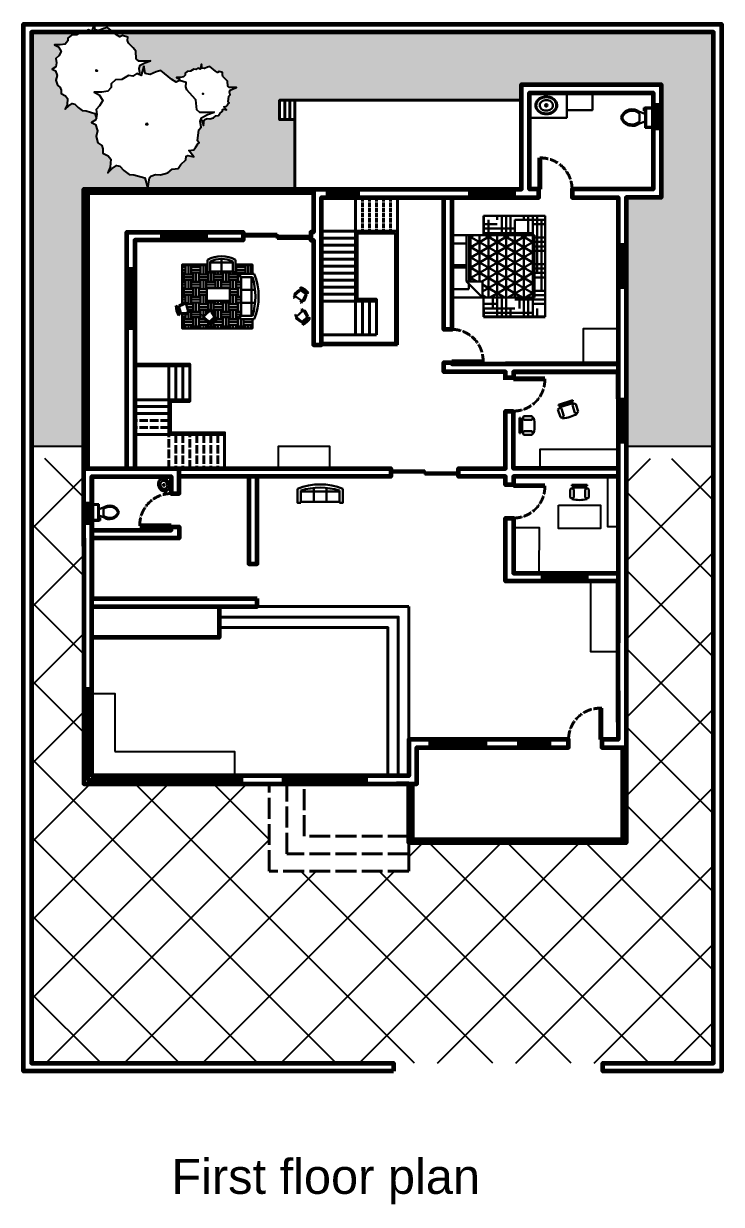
# Model space of a CAD drawing. Header units: millimetres. Extents: x 5718 to 52455, y 697 to 34644.
# Drawn here: x 32455 to 52455, y 697 to 34536 of the extents above; entities that cross this region are included whole.
import ezdxf

# ---------------------------------------------------------------- set-up
doc = ezdxf.new("R2010")
doc.units = ezdxf.units.MM
doc.linetypes.add('ACAD_ISO02W100', pattern=[15, 12, -3])
for name, color, linetype, lineweight in [('bed', 151, 'Continuous', 30), ('carpets', 254, 'Continuous', 30), ('doors', 150, 'Continuous', 40), ('sofa', 111, 'Continuous', 30), ('steps', 42, 'Continuous', 40), ('walls', 10, 'Continuous', 60), ('washroom', 241, 'Continuous', 30), ('windows', 131, 'Continuous', 30)]:
    doc.layers.add(name, color=color, linetype=linetype, lineweight=lineweight)
doc.layers.add('furnitures', color=35, linetype='Continuous')
doc.layers.add('landscape', color=94, linetype='Continuous')
doc.styles.get("Standard").update_dxf_attribs({"font": 'arial.ttf'})

# ---------------------------------------------------------------- blocks, each defined once
blk = doc.blocks.new('Sink - Oval top')
for p, q in [((-1, 0), (1, 0)), ((0, 1), (0, -1))]:
    blk.add_line(p, q)
at = {"linetype": 'Continuous'}
for points in [[(-12.2, 0.4, 0.117634), (-11.5, -3.4, 0.104469), (-8.9, -6.8, 0.090016), (-5.1, -9.1, 0.08192), (-0.3, -10, 0.08192), (4.5, -9.4, 0.090016), (8.4, -7.4, 0.104469), (11.2, -4.1, 0.117634), (12.2, -0.4, 0.117634), (11.5, 3.4, 0.104469), (8.9, 6.8, 0.090016), (5.1, 9.1, 0.08192), (0.3, 10, 0.08192), (-4.5, 9.4, 0.090016), (-8.4, 7.4, 0.104469), (-11.2, 4.1, 0.117634)], [(-11.3, 0.2, 0.118622), (-10.5, -3.3, 0.104678), (-8.1, -6.4, 0.089562), (-4.5, -8.4, 0.081185), (-0.1, -9.2, 0.081185), (4.3, -8.5, 0.089562), (7.9, -6.6, 0.104678), (10.4, -3.5, 0.118622), (11.3, -0.2, 0.118622), (10.5, 3.3, 0.104678), (8.1, 6.4, 0.089562), (4.5, 8.4, 0.081185), (0.1, 9.2, 0.081185), (-4.3, 8.5, 0.089562), (-7.9, 6.6, 0.104678), (-10.4, 3.5, 0.118622)], [(-7.4, 0.1, 0.118283), (-6.9, -2.2, 0.104607), (-5.3, -4.2, 0.089718), (-3, -5.5, 0.081436), (-0.1, -6, 0.081436), (2.8, -5.6, 0.089718), (5.2, -4.3, 0.104607), (6.9, -2.3, 0.118283), (7.4, -0.1, 0.118283), (6.9, 2.2, 0.104607), (5.3, 4.2, 0.089718), (3, 5.5, 0.081436), (0.1, 6, 0.081436), (-2.8, 5.6, 0.089718), (-5.2, 4.3, 0.104607), (-6.9, 2.3, 0.118283)]]:
    blk.add_lwpolyline(points, format="xyb", close=True, dxfattribs=at)
for radius in [1.5, 1]:
    blk.add_circle((0, 0), radius)
blk = doc.blocks.new('Toilet - top')
for p, q in [((-10, -8.5), (-8, -8.5)), ((-10, -9.5), (-10, -8.5)), ((-7, -9.5), (-10, -9.5)), ((-8, -8.5), (-8, -8)), ((-7, -8), (-7, -9.5)), ((-4, -8), (-6, -14)), ((4, -8), (6, -14)), ((9.5, -6), (9.5, -2)), ((4, -14), (-4, -14))]:
    blk.add_line(p, q)
blk.add_lwpolyline([(10.5, -8), (10.5, 0), (-10.5, 0), (-10.5, -8)], close=True)
for points in [[(-9.5, -2), (-9.5, -6)], [(8.5, -1), (-8.5, -1)], [(-8.5, -7), (8.5, -7)]]:
    blk.add_lwpolyline(points)
for centre, radius, start, end in [((-8.6, -1.9), 0.884, 81.8699, 188.1301), ((-8.6, -6.1), 0.884, 171.8699, 278.1301), ((8.6, -1.9), 0.884, 351.8699, 98.1301), ((8.6, -6.1), 0.884, 261.8699, 8.1301), ((3.5, -21.6), 12.2, 141.4691, 247.9714), ((4.2, -21.8), 11.3, 136.3677, 238.9468), ((-3.5, -21.6), 12.2, 292.0284, 38.5307), ((-4.2, -21.8), 11.3, 301.053, 43.6321), ((0, -27.9), 4, 245.7318, 294.2682), ((0, -29), 4, 254.8605, 285.1395)]:
    blk.add_arc(centre, radius, start, end)
blk = doc.blocks.new('Clump of Trees or Bushes - plan')
for points in [[(-10.993, 56.487), (-9.228, 58.426), (-10.144, 63.512), (-8.923, 67.033), (-3.43, 69.772), (2.673, 72.119), (-2.82, 71.728), (-10.449, 71.728), (-13.195, 74.075), (-13.806, 83.073), (-16.857, 86.594), (-22.045, 92.071), (-22.961, 94.81), (-22.656, 98.722), (-28.759, 100.678), (-31.811, 99.113), (-35.472, 101.461), (-45.543, 109.676), (-49.815, 108.503), (-55.308, 106.155), (-59.58, 106.938), (-60.801, 113.98), (-63.242, 104.982), (-67.209, 106.938), (-70.872, 104.59), (-74.839, 104.982), (-80.637, 101.461), (-86.435, 101.069), (-90.402, 97.548), (-90.402, 94.419), (-93.454, 90.898), (-98.947, 90.115), (-105.66, 90.115), (-101.083, 87.768), (-98.031, 82.682), (-100.778, 77.596), (-103.829, 74.466), (-103.219, 69.772), (-104.134, 65.077), (-108.102, 62.73), (-104.439, 60.774), (-102.609, 55.297), (-103.829, 50.211), (-102.303, 44.342), (-98.947, 41.995), (-98.031, 38.865), (-98.031, 34.953), (-93.148, 32.606), (-90.707, 29.476), (-91.317, 22.434), (-93.454, 17.348), (-89.487, 21.26), (-85.519, 23.999), (-82.468, 23.216), (-78.806, 19.304), (-74.228, 15.783), (-69.956, 15.392), (-59.886, 12.653), (-58.254, 7.074)], [(59.448, 5.262), (60.936, 4.858), (62.652, -1.011), (63.415, 4.858), (64.178, 5.836), (66.848, 6.814), (69.709, 6.569), (73.905, 7.792), (76.385, 9.748), (79.627, 10.237), (81.153, 12.438), (84.014, 15.127), (84.205, 17.084), (85.158, 17.573), (88.591, 16.839), (85.73, 20.262), (88.591, 20.751), (89.545, 21.974), (90.689, 24.174), (91.452, 24.663), (90.499, 25.886), (91.261, 31.999), (92.596, 33.466), (92.024, 36.645), (92.787, 38.845), (96.22, 40.557), (100.035, 42.024), (96.602, 41.779), (91.834, 41.779), (90.117, 43.246), (89.736, 48.871), (87.828, 51.071), (84.586, 54.494), (84.014, 56.206), (84.205, 58.651), (80.39, 59.873), (78.483, 58.895), (76.194, 60.362), (69.9, 65.497), (67.23, 64.764), (63.797, 63.297), (61.126, 63.786), (60.364, 68.187), (58.838, 62.563), (56.358, 63.786), (54.07, 62.319), (51.59, 62.563), (47.966, 60.362), (44.343, 60.118), (41.863, 57.917), (41.863, 55.961), (39.956, 53.761), (36.523, 53.272), (32.327, 53.272), (35.187, 51.805), (36.641, 49.381)]]:
    blk.add_lwpolyline(points)
for points in [[(-4.577, 66.508), (-7.629, 55.261), (-12.588, 57.706), (-17.166, 54.772), (-22.125, 55.261), (-29.372, 50.86), (-36.62, 50.371), (-41.579, 45.969), (-41.579, 42.057), (-45.393, 37.656), (-52.259, 36.678), (-60.651, 36.678), (-54.93, 33.743), (-51.115, 27.386), (-54.548, 21.029), (-58.363, 17.116), (-57.6, 11.248), (-58.744, 5.38), (-63.703, 2.446), (-59.126, 0), (-56.837, -6.846), (-58.363, -13.203), (-56.455, -20.539), (-52.259, -23.473), (-51.115, -27.385), (-51.115, -32.275), (-45.012, -35.21), (-41.96, -39.122), (-42.723, -47.924), (-45.393, -54.282), (-40.434, -49.391), (-35.475, -45.968), (-31.661, -46.946), (-27.083, -51.837), (-21.362, -56.238), (-16.021, -56.727), (-3.433, -60.15), (0, -71.887), (1.526, -60.15), (3.052, -58.194), (8.392, -56.238), (14.114, -56.727), (22.506, -54.282), (27.465, -50.369), (33.949, -49.391), (37.001, -44.99), (42.723, -39.611), (43.104, -35.699), (45.012, -34.721), (51.878, -36.188), (46.156, -29.341), (51.878, -28.363), (53.785, -25.918), (56.074, -21.517), (57.6, -20.539), (55.692, -18.094), (57.218, -5.868), (59.888, -2.934), (58.744, 3.424), (60.27, 7.825), (67.136, 11.248), (74.765, 14.182), (67.899, 13.693), (58.363, 13.693), (54.93, 16.627), (54.167, 27.875), (50.352, 32.276), (43.867, 39.123), (42.723, 42.546), (43.104, 47.436), (35.475, 49.882), (31.661, 47.925), (27.083, 50.86), (14.495, 61.129), (9.155, 59.662), (2.289, 56.728), (-3.052, 57.706)], [(-58.055, 61.947), (-58.97, 60.774), (-57.139, 60.774)], [(62.08, 35.667), (61.508, 34.933), (62.652, 34.933)], [(-1.144, 1.468), (-2.289, 0), (0, 0)]]:
    blk.add_lwpolyline(points, close=True)
blk = doc.blocks.new('Chair - Rocking')
at = {"linetype": 'Continuous'}
for p, q in [((-9, -7.5), (-12, -18.49999)), ((-10.36644, -20.64523), (-10.5, -21.49999)), ((-8, -4.5), (-10, -1.5)), ((-9, -22.49999), (-9.5, -26.49999)), ((0, -22.49999), (-9.5, -22.49999)), ((-7, -7.5), (-9, -7.5)), ((-9, -18.49999), (-7, -7.5)), ((-8.23428, -6.99939), (-8.3093, -7.47958)), ((-8.23041, -7), (8.23915, -7)), ((-8, -26.49999), (-7.5, -22.49999)), ((-7.5, -4.5), (-7, -7)), ((-6.5, -7), (-7.02225, -4.43)), ((-4.5, -7), (-4.96674, -4.19951)), ((-4, -7), (-4.40532, -4.16272)), ((-1.5, -4.05012), (-1.5, -7)), ((-1, -7), (-1, -4.05012)), ((0, -22.49999), (9.5, -22.49999)), ((1, -7), (1, -4.04655)), ((1.5, -4.05012), (1.5, -7)), ((4, -7), (4.40187, -4.18694)), ((4.5, -7), (4.96761, -4.19437)), ((6.5, -7), (7, -4.4057)), ((7.5, -4.5), (7, -7)), ((7, -7.5), (9, -7.5)), ((9, -18.49999), (7, -7.5)), ((8, -26.49999), (7.5, -22.49999)), ((8, -4.5), (10, -1.5)), ((8.31071, -7.48854), (8.23449, -7.00073)), ((9, -7.5), (12, -18.49999)), ((9, -22.49999), (9.5, -26.49999)), ((10.5, -21.49999), (10.3575, -20.58798)), ((-9.5, -26.49999), (-8, -26.49999)), ((9.5, -26.49999), (8, -26.49999))]:
    blk.add_line(p, q, dxfattribs=at)
for centre, radius, start, end in [((0, -34.08333), 34.08333, 72.93847, 107.0615), ((-10.5, -18.99999), 1.58114, 161.5651, 18.43495), ((-9.5, -21.49999), 1, 180, 270), ((0, -68.25004), 64.25, 93.92211, 97.15267), ((0, -68.25004), 64.25, 82.84733, 93.92211), ((10.5, -18.99999), 1.58114, 161.5651, 18.43495), ((9.5, -21.49999), 1, 270, 0)]:
    blk.add_arc(centre, radius, start, end, dxfattribs=at)
blk = doc.blocks.new('Sofa - Roundback Loveseat 5 ft.')
at = {"linetype": 'Continuous'}
for p, q in [((-24, -33.99998), (-24, -11.46958)), ((-23.9998, -13.38178), (23.99986, -13.38178)), ((0, -32.44198), (0, -5.99998)), ((24.00004, -33.99998), (24.00004, -11.46958)), ((-24, -32.44198), (24.00004, -32.44198))]:
    blk.add_line(p, q, dxfattribs=at)
for points in [[(-24, -33.99998), (-30, -33.99998), (-30, -7.99998)], [(30.00004, -7.99998), (30.00004, -33.99998), (24.00004, -33.99998)]]:
    blk.add_lwpolyline(points, dxfattribs=at)
for centre, radius, start, end in [((0, -60.24998), 60.24998, 60.13715, 119.8628), ((0, -61.38438), 55.38444, 64.32083, 115.6792)]:
    blk.add_arc(centre, radius, start, end, dxfattribs=at)
blk = doc.blocks.new('Sofa - Roundback 7 ft.')
at = {"linetype": 'Continuous'}
for p, q in [((-36.000027, -34), (-36.000027, -11.4696)), ((-35.999844, -13.3819), (35.9998, -13.3819)), ((-12.00002, -32.4421), (-12.00003, -6.5971)), ((11.99997, -32.4421), (11.99998, -6.5971)), ((35.99998, -34), (35.99998, -11.4696)), ((-36.000027, -32.4421), (35.99998, -32.4421))]:
    blk.add_line(p, q, dxfattribs=at)
for points in [[(-36.000027, -34), (-42.000027, -34), (-42.000027, -8)], [(41.99998, -8), (41.99998, -34), (35.99998, -34)]]:
    blk.add_lwpolyline(points, dxfattribs=at)
for centre, radius, start, end in [((0, -114.25), 114.25, 68.43141, 111.5686), ((-0.00001, -127.1968), 121.1968, 72.72033, 107.2797)]:
    blk.add_arc(centre, radius, start, end, dxfattribs=at)
blk = doc.blocks.new('Bed - Queen')
at = {"linetype": 'Continuous'}
for p, q in [((0, -80.00003), (0, 0)), ((0, 0), (59.99999, 0)), ((59.99999, 0), (59.99999, -80.00003)), ((7.99999, -1.2), (28.79998, -1.2)), ((7.99999, -14.4), (7.99999, -1.2)), ((28.79998, -1.2), (28.79998, -14.4)), ((31.19999, -1.2), (51.99999, -1.2)), ((31.19999, -14.4), (31.19999, -1.2)), ((51.99999, -1.2), (51.99999, -16.4)), ((0, -14.4), (44.8, -14.4)), ((44.8, -16.8), (0, -16.8)), ((59.99999, -29.6), (44.8, -14.4)), ((44.8, -14.4), (44.8, -29.6)), ((51.99999, -16.4), (46.79936, -16.4)), ((44.8, -29.6), (59.99999, -29.6)), ((59.99999, -80.00003), (0, -80.00003))]:
    blk.add_line(p, q, dxfattribs=at)
blk = doc.blocks.new('Chair - Desk')
at = {"linetype": 'Continuous'}
for p, q in [((-8.5, 0), (-8.5, -1)), ((-8.5, 0), (8.5, 0)), ((8.5, 0), (8.5, -1)), ((-10.5, -5), (-10.5, -14)), ((-8.5, -3), (-8.5, -4)), ((-8.5, -3), (8.5, -3)), ((-6.5, -14), (-6.5, -5)), ((-2, -3), (-2, -1.9355)), ((2, -1.9576), (2, -3)), ((6.5, -5), (6.5, -14)), ((8.5, -3), (8.5, -4)), ((10.5, -14), (10.5, -5)), ((-8.5, -15), (-8.5, -16)), ((8.5, -15), (8.5, -16))]:
    blk.add_line(p, q, dxfattribs=at)
for centre, radius, start, end in [((-8.5, -6.5), 2.5, 36.8699, 143.1301), ((0, 34.625), 36.625, 256.5803, 283.4197), ((8.5, -6.5), 2.5, 36.8699, 143.1301), ((-8.5, -12.5), 2.5, 216.8699, 323.1301), ((0, 19.625), 36.625, 256.5803, 283.4197), ((8.5, -12.5), 2.5, 216.8699, 323.1301)]:
    blk.add_arc(centre, radius, start, end, dxfattribs=at)

msp = doc.modelspace()

# ---------------------------------------------------------------- hatches: boundary and pattern name
at = {"layer": 'bed'}
h = msp.add_hatch(dxfattribs=at)
h.set_pattern_fill('NET3', color=256, scale=80, angle=-90)
h.set_pattern_definition([(270, (33330.4, 48218.36), (254, -5e-14), []), (330, (33330.4, 48218.36), (127, 219.9705), []), (30, (33330.4, 48218.36), (-127, 219.9705), [])])
h.paths.add_polyline_path([(45603, 27141), (45603, 26690), (47098, 26690), (47098, 28470), (45223, 28470), (45223, 27141)])
at = {"layer": 'carpets'}
h = msp.add_hatch(dxfattribs=at)
h.set_pattern_fill('HOUND', color=256, scale=80, angle=-90)
h.set_pattern_definition([(270, (33330.39, 48218.36), (127, -508), [2032, -1016]), (360, (33330.39, 48218.36), (-508, 127), [2032, -1016])])
h.paths.add_polyline_path([(45639, 29030), (45639, 28470), (47098, 28470), (47098, 26690), (45639, 26690), (45639, 26130), (47407, 26130), (47407, 29030)])
h = msp.add_hatch(dxfattribs=at)
h.set_pattern_fill('EARTH', color=256, scale=33.720336)
h.set_pattern_definition([(0, (30433.33, 15413.05), (214.124, 214.124), [214.124, -214.124]), (0, (30433.33, 15493.35), (214.124, 214.124), [214.124, -214.124]), (0, (30433.33, 15573.65), (214.124, 214.124), [214.124, -214.124]), (90, (30460.1, 15600.41), (-214.124, 214.124), [214.124, -214.124]), (90, (30540.4, 15600.41), (-214.124, 214.124), [214.124, -214.124]), (90, (30620.69, 15600.41), (-214.124, 214.124), [214.124, -214.124])])
h.paths.add_polyline_path([(37167, 26516), (37115, 26493), (37145, 26391), (37175, 26289), (37231, 26298), (37237, 26277), (37181, 26268), (37183, 26261, -0.414214), (37173, 26244), (37160, 26242, -0.541163), (37138, 26211), (36997, 26208), (36997, 25799), (39012, 25799), (39012, 26064), (38663, 26064), (38663, 26157), (38687, 26157), (38687, 27274), (38663, 27274), (38663, 27367), (39012, 27367), (39012, 27632), (38531, 27632), (38531, 27414), (38450, 27414), (38450, 27435), (37803, 27435), (37803, 27414), (37722, 27414), (37722, 27632), (36997, 27632), (36997, 26511), (37042, 26539, -0.541164), (37077, 26525), (37089, 26530, -0.414214), (37107, 26521), (37109, 26514), (37161, 26537)])
h.paths.add_polyline_path([(37702, 26590), (37702, 26955), (38368, 26955), (38368, 26590)], flags=16)
h.paths.add_polyline_path([(37757, 26345), (37773, 26359), (37805, 26311), (37810, 26316, -0.414214), (37831, 26315), (37838, 26304, -0.541164), (37875, 26297), (37946, 26151), (37938, 26145), (37942, 26138), (37929, 26127), (37959, 26104, 0.001913), (37963, 26110), (38013, 26096, -0.15), (37799, 25909), (37792, 25959, 0.001913), (37798, 25963), (37779, 25996), (37766, 25984), (37761, 25989), (37753, 25982), (37618, 26072, -0.541163), (37616, 26109), (37606, 26118, -0.414214), (37607, 26138), (37613, 26143), (37570, 26181), (37586, 26195), (37629, 26157), (37709, 26227), (37789, 26297)], flags=16)
at = {"layer": 'furnitures', "true_color": 0xfeeab9, "transparency": 33554687}
h = msp.add_hatch(dxfattribs=at)
h.set_pattern_fill('ANSI37', color=254, scale=500)
h.set_pattern_definition([(45, (27148.8, -34876), (-1122.53, 1122.53), []), (135, (27148.8, -34876), (-1122.53, -1122.53), [])])
h.paths.add_polyline_path([(52225, 22072), (49725, 22072), (49725, 11057), (43495, 11057), (43495, 10247), (39495, 10247), (39495, 12747), (34185, 12747), (34185, 12977), (34185, 19787), (34185, 22072), (32685, 22072), (32685, 4747), (43054, 4747), (49054, 4747), (52225, 4747)])
at = {"layer": 'landscape', "true_color": 0x58ba48}
h = msp.add_hatch(dxfattribs=at)
h.set_pattern_fill('GRASS', color=85, scale=15)
h.set_pattern_definition([(90, (27148.8, -34875.97), (-269.4077, 269.4077), [71.4375, -467.3779]), (45, (27148.8, -34875.97), (-269.4077, 269.4077), [71.4375, -309.5625]), (135, (27148.8, -34875.97), (-269.4077, -269.4077), [71.4375, -309.5625])])
h.paths.add_polyline_path([(32685, 22425), (34185, 22425), (34185, 29787), (40232, 29787), (40232, 31785), (40085, 31785), (39939, 31785), (39792, 31785), (39792, 32342), (39939, 32342), (40085, 32342), (40232, 32342), (46725, 32342), (46725, 32787), (50725, 32787), (50725, 29557), (49725, 29557), (49725, 22425), (52225, 22425), (52225, 34287), (35035, 34287), (35119, 34218), (35212, 34158), (35290, 34198), (35445, 34148), (35437, 34049), (35460, 33980), (35592, 33840), (35670, 33751), (35685, 33522), (35755, 33463), (35949, 33463), (36088, 33473), (35933, 33413), (35794, 33344), (35763, 33254), (35786, 33125), (35748, 33083), (35827, 33045), (35904, 33330), (35943, 33107), (36078, 33082), (36253, 33156), (36388, 33194), (36708, 32933), (36824, 32858), (36938, 32917), (36914, 32957), (36841, 32994), (36948, 32994), (37035, 33006), (37084, 33062), (37084, 33112), (37147, 33168), (37239, 33174), (37331, 33230), (37394, 33224), (37452, 33261), (37515, 33230), (37554, 33373), (37573, 33261), (37641, 33249), (37728, 33286), (37796, 33305), (37956, 33174), (38014, 33137), (38062, 33162), (38159, 33131), (38154, 33069), (38169, 33025), (38251, 32938), (38300, 32882), (38309, 32739), (38353, 32702), (38474, 32702), (38561, 32708), (38464, 32671), (38377, 32628), (38358, 32572), (38372, 32491), (38338, 32454), (38319, 32298), (38343, 32267), (38324, 32255), (38295, 32199), (38271, 32168), (38198, 32156), (38271, 32069), (38183, 32087), (38159, 32075), (38154, 32025), (38082, 31957), (38043, 31901), (37960, 31889), (37897, 31839), (37791, 31808), (37718, 31814), (37650, 31789), (37631, 31764), (37612, 31615), (37568, 31764), (37529, 31775), (37512, 31728), (37541, 31566), (37474, 31492), (37435, 31181), (37483, 31119), (37445, 31094), (37386, 30983), (37338, 30920), (37193, 30896), (37338, 30722), (37164, 30759), (37115, 30734), (37105, 30635), (36960, 30498), (36883, 30386), (36718, 30362), (36592, 30262), (36379, 30200), (36233, 30212), (36098, 30163), (36059, 30113), (36020, 29815), (35933, 30113), (35613, 30200), (35478, 30212), (35332, 30324), (35216, 30448), (35119, 30473), (34993, 30386), (34867, 30262), (34935, 30424), (34955, 30647), (34877, 30747), (34722, 30821), (34722, 30945), (34693, 31045), (34586, 31119), (34538, 31306), (34577, 31467), (34519, 31641), (34402, 31703), (34528, 31778), (34538, 31829), (34499, 31962), (34243, 32032), (34135, 32042), (34019, 32131), (33926, 32231), (33848, 32250), (33747, 32181), (33647, 32082), (33701, 32211), (33716, 32390), (33654, 32469), (33530, 32529), (33530, 32628), (33507, 32708), (33422, 32767), (33383, 32916), (33414, 33045), (33368, 33185), (33275, 33234), (33375, 33294), (33399, 33413), (33383, 33532), (33461, 33612), (33530, 33741), (33453, 33870), (33337, 33930), (33507, 33930), (33647, 33950), (33724, 34039), (33724, 34119), (33825, 34208), (33972, 34218), (34085, 34287), (32685, 34287)])

# ---------------------------------------------------------------- linework, layer by layer
at = {"layer": 'carpets'}
for p, q in [((45639, 28470), (45639, 29030)), ((45639, 29030), (47407, 29030)), ((47407, 29030), (47407, 26130)), ((45639, 28470), (45639, 28470)), ((45639, 26690), (45639, 26130)), ((47407, 26130), (45639, 26130)), ((47407, 26130), (45639, 26130))]:
    msp.add_line(p, q, dxfattribs=at)
for points in [[(37722, 27632), (36997, 27632), (36997, 26511)], [(38531, 27632), (39012, 27632), (39012, 27367)], [(39012, 27367), (39012, 27632), (38531, 27632)], [(36997, 26208), (36997, 25799), (39012, 25799), (39012, 26064)]]:
    msp.add_lwpolyline(points, dxfattribs=at)
at = {"layer": 'doors'}
for p, q in [((47225, 29787), (47225, 30687)), ((47275, 30687), (47275, 29787)), ((47275, 29787), (47225, 29787)), ((38749, 28502), (39720, 28502)), ((38749, 28442), (40691, 28442)), ((39720, 28442), (39720, 28502)), ((39720, 28442), (39720, 28382)), ((39720, 28382), (40691, 28382)), ((45625, 24874), (44725, 24874)), ((44725, 24824), (44725, 24874)), ((44725, 24824), (45625, 24824)), ((46495, 24382), (47395, 24382)), ((46495, 24382), (46495, 24332)), ((47395, 24332), (46495, 24332)), ((46495, 21316), (47395, 21316)), ((46495, 21316), (46495, 21266)), ((47395, 21266), (46495, 21266)), ((35785, 20169), (36685, 20169)), ((36685, 20119), (35785, 20119)), ((36685, 20169), (36685, 20119)), ((48974, 14917), (48974, 14017)), ((49024, 14017), (49024, 14917)), ((49024, 14017), (48974, 14017))]:
    msp.add_line(p, q, dxfattribs=at)
at = {"layer": 'doors', "color": 152, "true_color": 0x2776bb}
msp.add_line((45639, 26130), (47407, 26130), dxfattribs=at)
at = {"layer": 'doors', "linetype": 'ACAD_ISO02W100', "ltscale": 20}
for centre, start, end in [((47275, 29787), 0, 93.1847), ((44725, 24874), 356.8153, 90), ((46495, 24332), 270, 3.1847), ((36685, 20169), 90, 183.1847), ((46495, 21266), 270, 3.1847), ((48974, 14017), 86.8153, 180)]:
    msp.add_arc(centre, 900, start, end, dxfattribs=at)
at = {"layer": 'furnitures'}
for points in [[(49495, 25787), (48495, 25787), (48495, 24787)], [(39763, 21787), (39763, 22428), (41218, 22428), (41218, 21787)], [(47256, 21787), (47256, 22339), (49495, 22339)], [(49495, 20114), (49196, 20114), (49196, 21557)], [(46499, 20092), (47231, 20092), (47227, 18787)], [(49495, 16537), (48713, 16537), (48713, 18557)], [(34415, 15334), (35071, 15334), (35071, 13677)], [(34415, 12977), (34415, 13677)], [(35071, 13677), (38503, 13677), (38503, 12977)]]:
    msp.add_lwpolyline(points, dxfattribs=at)
msp.add_lwpolyline([(47783, 20740), (48992, 20740), (48992, 20066), (47783, 20066)], close=True, dxfattribs=at)
at = {"layer": 'landscape'}
for p, q in [((32685, 22425), (34185, 22425)), ((49725, 22425), (52225, 22425))]:
    msp.add_line(p, q, dxfattribs=at)
at = {"layer": 'sofa'}
msp.add_lwpolyline([(37702, 26955), (38368, 26955), (38368, 26590), (37702, 26590)], close=True, dxfattribs=at)
at = {"layer": 'steps'}
for p, q in [((41967, 29557), (41967, 28585)), ((43167, 29557), (43167, 25327)), ((43167, 28585), (40995, 28585)), ((41967, 28585), (41967, 28285)), ((41967, 28585), (41967, 26585)), ((43117, 28535), (43117, 25377)), ((41967, 28385), (40995, 28385)), ((41967, 28185), (40995, 28185)), ((41967, 27985), (40995, 27985)), ((41967, 27785), (40995, 27785)), ((41967, 27985), (41967, 27785)), ((41967, 27585), (40995, 27585)), ((41967, 27385), (40995, 27385)), ((41967, 27185), (40995, 27185)), ((41967, 26985), (40995, 26985)), ((41967, 26785), (40995, 26785)), ((41967, 26585), (40995, 26585)), ((41967, 26585), (42567, 26585)), ((42167, 26585), (42167, 25613)), ((42367, 26585), (42367, 25613)), ((41967, 25613), (42567, 25613)), ((40995, 25377), (43117, 25377)), ((40995, 25327), (43167, 25327)), ((36817, 24731), (36817, 23759)), ((37017, 24731), (37017, 23759)), ((36617, 24159), (36617, 23959)), ((36617, 23759), (35645, 23759)), ((36617, 23759), (37217, 23759)), ((36617, 23559), (35645, 23559)), ((36617, 23359), (35645, 23359)), ((36617, 22759), (35645, 22759)), ((43495, 17827), (43495, 14017)), ((43495, 11057), (43495, 10247))]:
    msp.add_line(p, q, dxfattribs=at)
at = {"layer": 'steps', "linetype": 'ACAD_ISO02W100', "ltscale": 10}
for p, q in [((42167, 29557), (42167, 28585)), ((42367, 29557), (42367, 28585)), ((42567, 29557), (42567, 28585)), ((42767, 29557), (42767, 28585)), ((42967, 29557), (42967, 28585)), ((43167, 29557), (43167, 28585))]:
    msp.add_line(p, q, dxfattribs=at)
at = {"layer": 'steps', "linetype": 'ACAD_ISO02W100', "ltscale": 20}
for p, q in [((36617, 23159), (35645, 23159)), ((36617, 22959), (35645, 22959)), ((36817, 22759), (36817, 21787)), ((37017, 22759), (37017, 21787)), ((37617, 22759), (37617, 21787)), ((37817, 22759), (37817, 21787)), ((38017, 22759), (38017, 21787))]:
    msp.add_line(p, q, dxfattribs=at)
at = {"layer": 'steps'}
for points in [[(39939, 32342), (39792, 32342), (39792, 31785), (39939, 31785)], [(40085, 32342), (39939, 32342), (39939, 31785), (40085, 31785)], [(40232, 32342), (40085, 32342), (40085, 31785), (40232, 31785)], [(35645, 23759), (36617, 23759), (36617, 24731), (35645, 24731)]]:
    msp.add_lwpolyline(points, close=True, dxfattribs=at)
for points in [[(46725, 32342), (40232, 32342), (40232, 29787)], [(40995, 28585), (41967, 28585), (41967, 29557)], [(43117, 28535), (42017, 28535), (42017, 26635), (42567, 26635), (42567, 25613)], [(40995, 25613), (41967, 25613), (41967, 26585), (40995, 26585)], [(35645, 24781), (37217, 24781), (37217, 23709), (36667, 23709), (36667, 22809), (38217, 22809), (38217, 21787)], [(38217, 22759), (36617, 22759), (36617, 24731), (37217, 24731)], [(39145, 17827), (43495, 17827)], [(38061, 17527), (43195, 17527), (43195, 12977)], [(38061, 17227), (42895, 17227), (42895, 12977)]]:
    msp.add_lwpolyline(points, dxfattribs=at)
at = {"layer": 'steps', "linetype": 'ACAD_ISO02W100', "ltscale": 20}
for points in [[(36617, 21787), (36617, 22759), (35645, 22759), (35645, 21787)], [(37217, 21787), (37217, 22759), (37417, 22759), (37417, 21787)]]:
    msp.add_lwpolyline(points, dxfattribs=at)
at = {"layer": 'steps', "linetype": 'ACAD_ISO02W100', "ltscale": 50}
for points in [[(43495, 10247), (39495, 10247), (39495, 12747)], [(43495, 10747), (39995, 10747), (39995, 12747)], [(43495, 11247), (40495, 11247), (40495, 12743)]]:
    msp.add_lwpolyline(points, dxfattribs=at)
at = {"layer": 'walls'}
for p, q in [((49495, 29557), (49495, 24787)), ((34415, 21557), (34415, 18057)), ((38915, 18057), (39145, 18057)), ((49625, 13787), (49625, 11057))]:
    msp.add_line(p, q, dxfattribs=at)
for points in [[(43054, 4517), (32455, 4517), (32455, 34517), (52455, 34517), (52455, 4517), (49054, 4517), (49054, 4747), (52225, 4747), (52225, 34287), (32685, 34287), (32685, 4747), (43054, 4747)], [(34415, 17827), (38061, 17827), (38061, 16945), (34415, 16945)]]:
    msp.add_lwpolyline(points, close=True, dxfattribs=at)
for points in [[(34185, 19557), (34185, 29787), (46725, 29787), (46725, 32787), (50725, 32787), (50725, 29557), (49725, 29557), (49725, 11057), (43495, 11057), (43495, 12747), (43725, 12747), (43725, 13787), (48074, 13787), (48074, 14017), (43495, 14017), (43495, 12977), (43495, 12977), (34415, 12977), (34415, 21557), (36685, 21557), (36685, 21069), (36915, 21069), (36915, 21787)], [(40765, 29787), (40765, 28557), (40691, 28557), (40691, 28326), (40765, 28326), (40765, 25327), (40995, 25327), (40995, 29557), (47225, 29557), (47225, 29787), (46955, 29787), (46955, 32557), (50495, 32557), (50495, 29787), (48175, 29787), (48175, 29557), (49495, 29557), (49495, 16787)], [(40765, 29687), (34285, 29687), (34285, 21787)], [(44725, 29557), (44725, 25774), (44495, 25774), (44495, 29557)], [(35415, 21787), (35415, 28557), (38749, 28557), (38749, 28327), (35645, 28327), (35645, 21787)], [(49495, 25985), (49495, 25485), (49495, 25335)], [(46265, 24332), (46265, 24557), (44495, 24557), (44495, 24824), (44725, 24824), (44725, 24787), (49495, 24787), (46265, 24787)], [(46495, 24557), (49495, 24557), (46495, 24557), (46495, 24382), (46265, 24382)], [(49495, 23787), (49495, 24557), (49495, 19787)], [(49495, 21557), (46495, 21557), (46495, 21316), (46265, 21316), (46265, 21557), (44923, 21557), (44923, 21787), (46265, 21787), (46265, 23432), (46495, 23432)], [(49495, 21787), (46495, 21787), (46495, 23462)], [(34185, 21787), (36915, 21787), (42982, 21787), (42982, 21557), (36915, 21557)], [(38915, 21557), (38915, 19057), (39145, 19057), (39145, 21557)], [(49495, 14517), (49495, 18557), (46265, 18557), (46265, 20366), (46495, 20366), (46495, 18787), (49495, 18787)], [(34415, 20017), (36685, 20017), (36685, 20119), (36915, 20119), (36915, 19787), (34415, 19787)], [(34415, 18057), (38415, 18057), (38915, 18057)], [(34415, 17827), (38415, 17827), (39145, 17827), (39145, 18057)], [(49495, 15417), (49495, 14017), (49024, 14017), (49024, 13787), (49725, 13787)], [(34185, 12977), (34185, 12747), (34415, 12747)], [(43595, 12747), (43595, 11157), (49725, 11157)]]:
    msp.add_lwpolyline(points, dxfattribs=at)
at = {"layer": 'walls', "ltscale": 50}
msp.add_lwpolyline([(34185, 19787), (34185, 12747), (39495, 12747), (43495, 12747), (43145, 12747)], dxfattribs=at)
at = {"layer": 'washroom'}
for points in [[(46955, 32557), (48023, 32557), (48023, 31839), (46955, 31839)], [(48023, 32557), (48759, 32557), (48759, 32057), (48023, 32057)]]:
    msp.add_lwpolyline(points, close=True, dxfattribs=at)
at = {"layer": 'windows'}
for p, q in [((50488, 32225), (50718, 32225)), ((50590, 32225), (50590, 31511)), ((50630, 32225), (50630, 31511)), ((50725, 31511), (50495, 31511)), ((41144, 29557), (41144, 29787)), ((42062, 29787), (42062, 29557)), ((45227, 29787), (45227, 29557)), ((46531, 29787), (46531, 29557)), ((42062, 29692), (41144, 29692)), ((42062, 29652), (41144, 29652)), ((46531, 29692), (45226, 29692)), ((46531, 29652), (45226, 29652)), ((37706, 28462), (36401, 28462)), ((36402, 28557), (36402, 28327)), ((37707, 28557), (37707, 28327)), ((37706, 28422), (36401, 28422)), ((49725, 28213), (49495, 28213)), ((49590, 28213), (49590, 26961)), ((49630, 28213), (49630, 26961)), ((35415, 27531), (35645, 27531)), ((35510, 27531), (35510, 25788)), ((35550, 27531), (35550, 25788)), ((49725, 26961), (49495, 26961)), ((35415, 25789), (35645, 25789)), ((49725, 23787), (49495, 23787)), ((49590, 23787), (49590, 22536)), ((49630, 23787), (49630, 22536)), ((49725, 22536), (49495, 22536)), ((42982, 21732), (43952, 21732)), ((42982, 21672), (44923, 21672)), ((43952, 21672), (43952, 21732)), ((43952, 21672), (43952, 21612)), ((43952, 21612), (44923, 21612)), ((34185, 20803), (34415, 20803)), ((34280, 20803), (34280, 20201)), ((34320, 20803), (34320, 20201)), ((34415, 20201), (34185, 20201)), ((47306, 18787), (47306, 18557)), ((48621, 18692), (47306, 18692)), ((48621, 18652), (47306, 18652)), ((48621, 18652), (47306, 18652)), ((48621, 18787), (48621, 18557)), ((34415, 15489), (34185, 15489)), ((34280, 15489), (34280, 12842)), ((34320, 15489), (34320, 12882)), ((45710, 13922), (44090, 13922)), ((45710, 13882), (44090, 13882)), ((44091, 14017), (44091, 13787)), ((45710, 14017), (45710, 13787)), ((46629, 13787), (46629, 14017)), ((47547, 13922), (46629, 13922)), ((47547, 13882), (46629, 13882)), ((47547, 14017), (47547, 13787)), ((38720, 12882), (34320, 12882)), ((38720, 12977), (38720, 12747)), ((39885, 12977), (39885, 12747)), ((42296, 12882), (39885, 12882)), ((42296, 12977), (42296, 12747)), ((38720, 12842), (34280, 12842)), ((42296, 12842), (39885, 12842))]:
    msp.add_line(p, q, dxfattribs=at)

# ---------------------------------------------------------------- block references
at = {"layer": 'bed', "xscale": -29.6665654759989, "yscale": 29.6665654759989, "zscale": 29.6665654759989, "rotation": 90}
msp.add_blockref('Bed - Queen', (44725, 28470), dxfattribs=at)
at = {"layer": 'landscape', "color": 116, "true_color": 0x136734, "xscale": 25.4, "yscale": 25.4, "zscale": 25.4}
msp.add_blockref('Clump of Trees or Bushes - plan', (36020, 31641), dxfattribs=at)
at = {"layer": 'sofa'}
for name, p, xscale, yscale, zscale in [('Sofa - Roundback Loveseat 5 ft.', (38126, 27872), 13.47230995999987, 13.47230995999987, 13.47230995999987), ('Sofa - Roundback 7 ft.', (40955, 21332), 15.51187796472764, 15.51187796472764, 15.51187796472764), ('Chair - Desk', (48388, 21315), 25.4, 25.4, 25.4)]:
    msp.add_blockref(name, p, dxfattribs=dict(at, xscale=xscale, yscale=yscale, zscale=zscale))
for name, p, xscale, yscale, zscale, rotation in [('Sofa - Roundback 7 ft.', (39191, 26716), 15.51187796472764, 15.51187796472764, 15.51187796472764, 270), ('Chair - Rocking', (40521, 26918), 14.22442044234158, 14.22442044234158, 14.22442044234158, 324.4624098034596), ('Chair - Rocking', (36838, 26301), -14.22442044234158, 14.22442044234158, 14.22442044234158, 106.332659319196), ('Chair - Rocking', (37920, 25986), 14.22442044234158, 14.22442044234158, 14.22442044234158, 221.2537250712143), ('Chair - Rocking', (40579, 25986), 14.22442044234158, 14.22442044234158, 14.22442044234158, 221.2537250712143), ('Chair - Desk', (47988, 23676), 25.4, 25.4, 25.4, 17.32945899604234), ('Chair - Desk', (46669, 23018), 25.4, 25.4, 25.4, 89.99999999999999)]:
    msp.add_blockref(name, p, dxfattribs=dict(at, xscale=xscale, yscale=yscale, zscale=zscale, rotation=rotation))
at = {"layer": 'washroom', "xscale": 25.4, "yscale": 25.4, "zscale": 25.4}
msp.add_blockref('Sink - Oval top', (47436, 32194), dxfattribs=at)
at = {"layer": 'washroom'}
for name, p, xscale, yscale, zscale, rotation in [('Toilet - top', (50495, 31843), 27.53828301603859, 27.53828301603859, 27.53828301603859, 270.0000430925854), ('Sink - Oval top', (36475, 21318), 15.91852470674845, 15.91852470674845, 15.91852470674845, 293.9568707045727), ('Toilet - top', (34429, 20529), 22.79848149912683, 22.79848149912683, 22.79848149912683, 90)]:
    msp.add_blockref(name, p, dxfattribs=dict(at, xscale=xscale, yscale=yscale, zscale=zscale, rotation=rotation))

# ---------------------------------------------------------------- texts
msp.add_text('First floor plan ', height=1000).set_placement((36688, 999))

doc.saveas('drawing.dxf')
